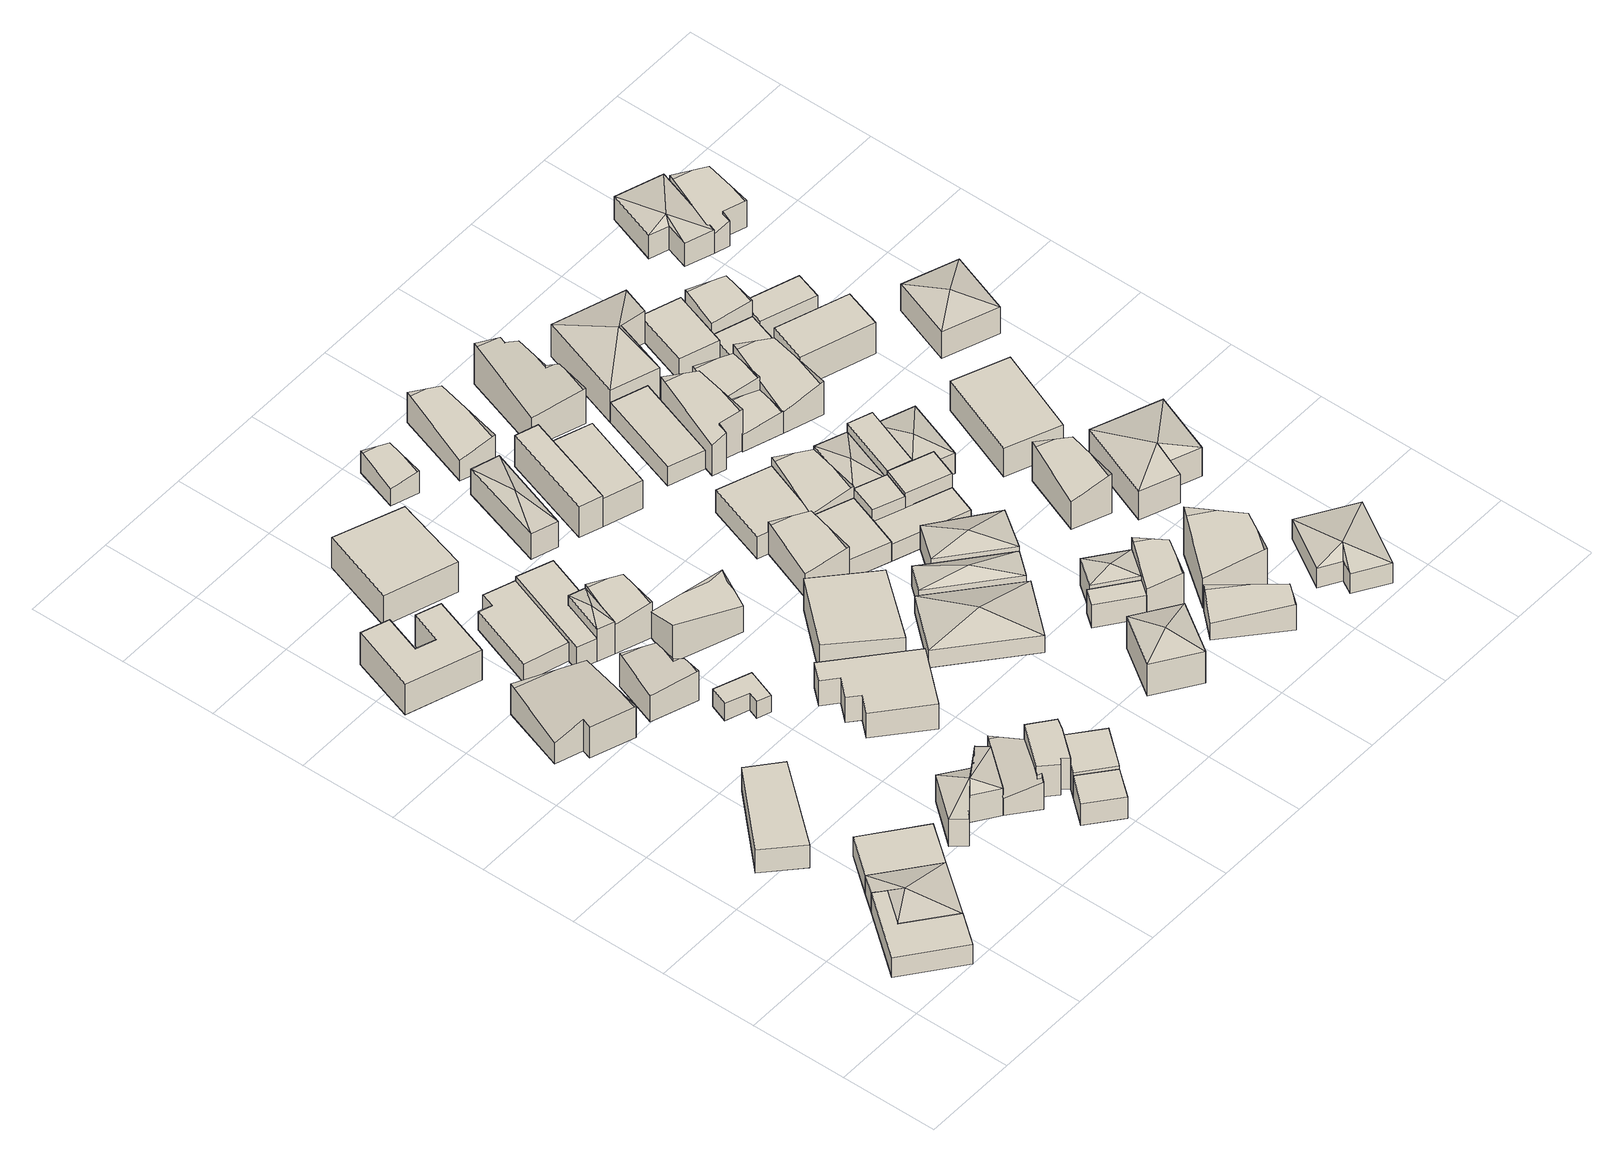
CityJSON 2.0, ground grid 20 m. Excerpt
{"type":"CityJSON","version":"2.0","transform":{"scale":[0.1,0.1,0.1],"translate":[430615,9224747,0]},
"CityObjects":{
"building1":{"type":"Building","attributes":{"Building Type":"Residential","Roof Shape":"flat","Roof Material":"Concrete Glazed Tile","Roof Material Code":1,"Roof Direction":"northwest","Building Height":4.76,"Roof Slope":12.1,"Footprint Area":134.33,"Solar PV Capacity Low":16.82,"Solar PV Capacity High":22.09,"Solar Annual Energy Low":24252,"Solar Annual Energy High":31962,"Suitable PV Area":100.41},"geometry":[{"type":"MultiSurface","lod":"2.2","boundaries":[[[0,1,2,3,4,5]],[[5,4,6,7]],[[4,3,8,6]],[[3,2,9,8]],[[2,1,10,9]],[[1,0,11,10]],[[0,5,7,11]],[[7,6,8,9,10,11]]]}]},
"building2":{"type":"Building","attributes":{"Building Type":"Residential","Roof Shape":"hip","Roof Material":"Concrete Glazed Tile","Roof Material Code":1,"Roof Direction":"northwest","Building Height":4.66,"Roof Slope":23.1,"Footprint Area":158.32,"Solar PV Capacity Low":19.82,"Solar PV Capacity High":26.04,"Solar Annual Energy Low":28584,"Solar Annual Energy High":37672,"Suitable PV Area":118.35},"geometry":[{"type":"MultiSurface","lod":"2.2","boundaries":[[[12,2,1,0,5,13]],[[13,5,14,15]],[[5,0,16,14]],[[0,1,17,16]],[[1,2,18,17]],[[2,12,19,18]],[[12,13,15,19]],[[15,14,20]],[[14,16,20]],[[16,17,20]],[[17,18,20]],[[18,19,20]],[[19,15,20]]]}]},
"building3":{"type":"Building","attributes":{"Building Type":"Residential","Roof Shape":"flat","Roof Material":"Concrete Glazed Tile","Roof Material Code":1,"Roof Direction":"northwest","Building Height":4.71,"Roof Slope":8.6,"Footprint Area":136.88,"Solar PV Capacity Low":17.14,"Solar PV Capacity High":22.51,"Solar Annual Energy Low":24712,"Solar Annual Energy High":32568,"Suitable PV Area":102.31},"geometry":[{"type":"MultiSurface","lod":"2.2","boundaries":[[[21,12,13,22]],[[22,13,15,23]],[[13,12,19,15]],[[12,21,24,19]],[[21,22,23,24]],[[23,15,19,24]]]}]},
"building4":{"type":"Building","attributes":{"Building Type":"Residential","Roof Shape":"flat","Roof Material":"Clay Tile Shingle","Roof Material Code":3,"Roof Direction":"northwest","Building Height":5.61,"Roof Slope":14.6,"Footprint Area":177.79,"Solar PV Capacity Low":22.26,"Solar PV Capacity High":29.24,"Solar Annual Energy Low":32098,"Solar Annual Energy High":42303,"Suitable PV Area":132.9},"geometry":[{"type":"MultiSurface","lod":"2.2","boundaries":[[[25,26,27,28]],[[28,27,29,30]],[[27,26,31,29]],[[26,25,32,31]],[[25,28,30,32]],[[30,29,31,32]]]}]},
"building5":{"type":"Building","attributes":{"Building Type":"Residential","Roof Shape":"gable","Roof Material":"Concrete Glazed Tile","Roof Material Code":1,"Roof Direction":"northwest","Building Height":5.11,"Roof Slope":28.6,"Footprint Area":234.9,"Solar PV Capacity Low":29.41,"Solar PV Capacity High":38.63,"Solar Annual Energy Low":42409,"Solar Annual Energy High":55892,"Suitable PV Area":175.59},"geometry":[{"type":"MultiSurface","lod":"2.2","boundaries":[[[33,34,35,36,37,38]],[[38,37,39,40]],[[37,36,41,39]],[[36,35,42,41]],[[35,34,43,42]],[[34,33,44,43]],[[33,38,40,44]],[[40,39,41,42,43,44]]]}]},
"building6":{"type":"Building","attributes":{"Building Type":"Residential","Roof Shape":"shed","Roof Material":"Concrete Glazed Tile","Roof Material Code":1,"Roof Direction":"northwest","Building Height":7.37,"Roof Slope":12.5,"Footprint Area":183.57,"Solar PV Capacity Low":22.98,"Solar PV Capacity High":30.19,"Solar Annual Energy Low":33143,"Solar Annual Energy High":43680,"Suitable PV Area":137.22},"geometry":[{"type":"MultiSurface","lod":"2.2","boundaries":[[[45,46,47,48,49,50,51,52]],[[52,51,53,54]],[[51,50,55,53]],[[50,49,56,55]],[[49,48,57,56]],[[48,47,58,57]],[[47,46,59,58]],[[46,45,60,59]],[[45,52,54,60]],[[54,53,55,56,57,58,59,60]]]}]},
"building7":{"type":"Building","attributes":{"Building Type":"Residential","Roof Shape":"hip","Roof Material":"Clay Tile Shingle","Roof Material Code":3,"Roof Direction":"northwest","Building Height":6.6,"Roof Slope":25.4,"Footprint Area":102.6,"Solar PV Capacity Low":12.85,"Solar PV Capacity High":16.87,"Solar Annual Energy Low":18523,"Solar Annual Energy High":24412,"Suitable PV Area":76.69},"geometry":[{"type":"MultiSurface","lod":"2.2","boundaries":[[[61,62,63,64,65,66,67,68]],[[68,67,69,70]],[[67,66,71,69]],[[66,65,72,71]],[[65,64,73,72]],[[64,63,74,73]],[[63,62,75,74]],[[62,61,76,75]],[[61,68,70,76]],[[70,69,77]],[[69,71,77]],[[71,72,77]],[[72,73,77]],[[73,74,77]],[[74,75,77]],[[75,76,77]],[[76,70,77]]]}]},
"building8":{"type":"Building","attributes":{"Building Type":"Residential","Roof Shape":"gable","Roof Material":"Clay Tile Shingle","Roof Material Code":3,"Roof Direction":"northwest","Building Height":6.34,"Roof Slope":30.4,"Footprint Area":87.01,"Solar PV Capacity Low":10.89,"Solar PV Capacity High":14.31,"Solar Annual Energy Low":15709,"Solar Annual Energy High":20704,"Suitable PV Area":65.04},"geometry":[{"type":"MultiSurface","lod":"2.2","boundaries":[[[78,79,80,81,82,83]],[[83,82,84,85]],[[82,81,86,84]],[[81,80,87,86]],[[80,79,88,87]],[[79,78,89,88]],[[78,83,85,89]],[[85,84,86,87,88,89]]]}]},
"building9":{"type":"Building","attributes":{"Building Type":"Residential","Roof Shape":"shed","Roof Material":"Concrete Glazed Tile","Roof Material Code":1,"Roof Direction":"northwest","Building Height":4.07,"Roof Slope":13.5,"Footprint Area":38.88,"Solar PV Capacity Low":4.87,"Solar PV Capacity High":6.39,"Solar Annual Energy Low":7020,"Solar Annual Energy High":9252,"Suitable PV Area":29.06},"geometry":[{"type":"MultiSurface","lod":"2.2","boundaries":[[[90,91,92,93,94,95]],[[95,94,96,97]],[[94,93,98,96]],[[93,92,99,98]],[[92,91,100,99]],[[91,90,101,100]],[[90,95,97,101]],[[97,96,98,99,100,101]]]}]},
"building10":{"type":"Building","attributes":{"Building Type":"Residential","Roof Shape":"gable","Roof Material":"Concrete Glazed Tile","Roof Material Code":1,"Roof Direction":"northwest","Building Height":4.2,"Roof Slope":25.6,"Footprint Area":86.82,"Solar PV Capacity Low":10.87,"Solar PV Capacity High":14.28,"Solar Annual Energy Low":15674,"Solar Annual Energy High":20657,"Suitable PV Area":64.89},"geometry":[{"type":"MultiSurface","lod":"2.2","boundaries":[[[102,103,104,64,105,106]],[[106,105,107,108]],[[105,64,109,107]],[[64,104,110,109]],[[104,103,111,110]],[[103,102,112,111]],[[102,106,108,112]],[[108,107,109,110,111,112]]]}]},
"building11":{"type":"Building","attributes":{"Building Type":"Residential","Roof Shape":"flat","Roof Material":"Concrete Glazed Tile","Roof Material Code":1,"Roof Direction":"northwest","Building Height":4.5,"Roof Slope":11.5,"Footprint Area":159.4,"Solar PV Capacity Low":19.96,"Solar PV Capacity High":26.21,"Solar Annual Energy Low":28778,"Solar Annual Energy High":37927,"Suitable PV Area":119.15},"geometry":[{"type":"MultiSurface","lod":"2.2","boundaries":[[[113,114,115,116,117,118]],[[118,117,119,120]],[[117,116,121,119]],[[116,115,122,121]],[[115,114,123,122]],[[114,113,124,123]],[[113,118,120,124]],[[120,119,121,122,123,124]]]}]},
"building12":{"type":"Building","attributes":{"Building Type":"Residential","Roof Shape":"shed","Roof Material":"Clay Tile Shingle","Roof Material Code":3,"Roof Direction":"northwest","Building Height":5.2,"Roof Slope":13.9,"Footprint Area":55.75,"Solar PV Capacity Low":6.98,"Solar PV Capacity High":9.17,"Solar Annual Energy Low":10065,"Solar Annual Energy High":13265,"Suitable PV Area":41.67},"geometry":[{"type":"MultiSurface","lod":"2.2","boundaries":[[[125,126,127,128]],[[128,127,129,130]],[[127,126,131,129]],[[126,125,132,131]],[[125,128,130,132]],[[130,129,131,132]]]}]},
"building13":{"type":"Building","attributes":{"Building Type":"Residential","Roof Shape":"hip","Roof Material":"Concrete Glazed Tile","Roof Material Code":1,"Roof Direction":"northwest","Building Height":7.95,"Roof Slope":23.9,"Footprint Area":33.37,"Solar PV Capacity Low":4.18,"Solar PV Capacity High":5.49,"Solar Annual Energy Low":6025,"Solar Annual Energy High":7941,"Suitable PV Area":24.95},"geometry":[{"type":"MultiSurface","lod":"2.2","boundaries":[[[133,134,135,136]],[[136,135,137,138]],[[135,134,139,137]],[[134,133,140,139]],[[133,136,138,140]],[[138,137,141]],[[137,139,141]],[[139,140,141]],[[140,138,141]]]}]},
"building14":{"type":"Building","attributes":{"Building Type":"Residential","Roof Shape":"shed","Roof Material":"Concrete Glazed Tile","Roof Material Code":1,"Roof Direction":"northwest","Building Height":7.51,"Roof Slope":12.8,"Footprint Area":62.53,"Solar PV Capacity Low":7.83,"Solar PV Capacity High":10.28,"Solar Annual Energy Low":11289,"Solar Annual Energy High":14878,"Suitable PV Area":46.74},"geometry":[{"type":"MultiSurface","lod":"2.2","boundaries":[[[142,143,144,145,146,147,103]],[[103,147,148,149]],[[147,146,150,148]],[[146,145,151,150]],[[145,144,152,151]],[[144,143,153,152]],[[143,142,154,153]],[[142,103,149,154]],[[149,148,150,151,152,153,154]]]}]},
"building15":{"type":"Building","attributes":{"Building Type":"Residential","Roof Shape":"flat","Roof Material":"Concrete Glazed Tile","Roof Material Code":1,"Roof Direction":"northwest","Building Height":7.39,"Roof Slope":10.5,"Footprint Area":247.61,"Solar PV Capacity Low":31,"Solar PV Capacity High":40.72,"Solar Annual Energy Low":44704,"Solar Annual Energy High":58916,"Suitable PV Area":185.09},"geometry":[{"type":"MultiSurface","lod":"2.2","boundaries":[[[155,156,157,158]],[[158,157,159,160]],[[157,156,161,159]],[[156,155,162,161]],[[155,158,160,162]],[[160,159,161,162]]]}]},
"building16":{"type":"Building","attributes":{"Building Type":"Residential","Roof Shape":"flat","Roof Material":"Concrete Glazed Tile","Roof Material Code":1,"Roof Direction":"northwest","Building Height":5.6,"Roof Slope":8.9,"Footprint Area":122.79,"Solar PV Capacity Low":15.37,"Solar PV Capacity High":20.19,"Solar Annual Energy Low":22168,"Solar Annual Energy High":29216,"Suitable PV Area":91.78},"geometry":[{"type":"MultiSurface","lod":"2.2","boundaries":[[[163,164,165,166,167,168]],[[168,167,169,170]],[[167,166,171,169]],[[166,165,172,171]],[[165,164,173,172]],[[164,163,174,173]],[[163,168,170,174]],[[170,169,171,172,173,174]]]}]},
"building17":{"type":"Building","attributes":{"Building Type":"Residential","Roof Shape":"flat","Roof Material":"Clay Tile Shingle","Roof Material Code":3,"Roof Direction":"northwest","Building Height":6.1,"Roof Slope":12.3,"Footprint Area":76.78,"Solar PV Capacity Low":9.61,"Solar PV Capacity High":12.63,"Solar Annual Energy Low":13862,"Solar Annual Energy High":18269,"Suitable PV Area":57.39},"geometry":[{"type":"MultiSurface","lod":"2.2","boundaries":[[[146,125,128,175]],[[175,128,176,177]],[[128,125,178,176]],[[125,146,179,178]],[[146,175,177,179]],[[177,176,178,179]]]}]},
"building18":{"type":"Building","attributes":{"Building Type":"Residential","Roof Shape":"gable","Roof Material":"Concrete Glazed Tile","Roof Material Code":1,"Roof Direction":"northwest","Building Height":7.09,"Roof Slope":29.9,"Footprint Area":73.24,"Solar PV Capacity Low":9.17,"Solar PV Capacity High":12.04,"Solar Annual Energy Low":13223,"Solar Annual Energy High":17427,"Suitable PV Area":54.75},"geometry":[{"type":"MultiSurface","lod":"2.2","boundaries":[[[133,136,180,181]],[[181,180,182,183]],[[180,136,184,182]],[[136,133,185,184]],[[133,181,183,185]],[[183,182,184,185]]]}]},
"building19":{"type":"Building","attributes":{"Building Type":"Residential","Roof Shape":"flat","Roof Material":"Concrete Glazed Tile","Roof Material Code":1,"Roof Direction":"northwest","Building Height":6.08,"Roof Slope":13.2,"Footprint Area":218.84,"Solar PV Capacity Low":27.4,"Solar PV Capacity High":35.99,"Solar Annual Energy Low":39511,"Solar Annual Energy High":52072,"Suitable PV Area":163.59},"geometry":[{"type":"MultiSurface","lod":"2.2","boundaries":[[[186,187,188,189,190,191,192,193]],[[193,192,194,195]],[[192,191,196,194]],[[191,190,197,196]],[[190,189,198,197]],[[189,188,199,198]],[[188,187,200,199]],[[187,186,201,200]],[[186,193,195,201]],[[195,194,196,197,198,199,200,201]]]}]},
"building20":{"type":"Building","attributes":{"Building Type":"Residential","Roof Shape":"gable","Roof Material":"Clay Tile Shingle","Roof Material Code":3,"Roof Direction":"northwest","Building Height":6.27,"Roof Slope":33.6,"Footprint Area":100.11,"Solar PV Capacity Low":12.53,"Solar PV Capacity High":16.46,"Solar Annual Energy Low":18074,"Solar Annual Energy High":23820,"Suitable PV Area":74.83},"geometry":[{"type":"MultiSurface","lod":"2.2","boundaries":[[[202,203,204,205]],[[205,204,206,207]],[[204,203,208,206]],[[203,202,209,208]],[[202,205,207,209]],[[207,206,208,209]]]}]},
"building21":{"type":"Building","attributes":{"Building Type":"Residential","Roof Shape":"flat","Roof Material":"Clay Tile Shingle","Roof Material Code":3,"Roof Direction":"northwest","Building Height":7.75,"Roof Slope":13.6,"Footprint Area":241.39,"Solar PV Capacity Low":30.22,"Solar PV Capacity High":39.7,"Solar Annual Energy Low":43582,"Solar Annual Energy High":57438,"Suitable PV Area":180.44},"geometry":[{"type":"MultiSurface","lod":"2.2","boundaries":[[[210,211,212,213]],[[213,212,214,215]],[[212,211,216,214]],[[211,210,217,216]],[[210,213,215,217]],[[215,214,216,217]]]}]},
"building22":{"type":"Building","attributes":{"Building Type":"Residential","Roof Shape":"hip","Roof Material":"Concrete Glazed Tile","Roof Material Code":1,"Roof Direction":"northwest","Building Height":6.2,"Roof Slope":28.2,"Footprint Area":108.55,"Solar PV Capacity Low":13.59,"Solar PV Capacity High":17.85,"Solar Annual Energy Low":19598,"Solar Annual Energy High":25829,"Suitable PV Area":81.14},"geometry":[{"type":"MultiSurface","lod":"2.2","boundaries":[[[218,219,220,221]],[[221,220,222,223]],[[220,219,224,222]],[[219,218,225,224]],[[218,221,223,225]],[[223,222,226]],[[222,224,226]],[[224,225,226]],[[225,223,226]]]}]},
"building23":{"type":"Building","attributes":{"Building Type":"Residential","Roof Shape":"gable","Roof Material":"Concrete Glazed Tile","Roof Material Code":1,"Roof Direction":"northwest","Building Height":4.1,"Roof Slope":25.3,"Footprint Area":56.13,"Solar PV Capacity Low":7.03,"Solar PV Capacity High":9.23,"Solar Annual Energy Low":10133,"Solar Annual Energy High":13355,"Suitable PV Area":41.95},"geometry":[{"type":"MultiSurface","lod":"2.2","boundaries":[[[227,228,229,230]],[[230,229,231,232]],[[229,228,233,231]],[[228,227,234,233]],[[227,230,232,234]],[[232,231,233,234]]]}]},
"building24":{"type":"Building","attributes":{"Building Type":"Residential","Roof Shape":"hip","Roof Material":"Concrete Glazed Tile","Roof Material Code":1,"Roof Direction":"northwest","Building Height":4.19,"Roof Slope":23.9,"Footprint Area":273.74,"Solar PV Capacity Low":34.27,"Solar PV Capacity High":45.02,"Solar Annual Energy Low":49423,"Solar Annual Energy High":65135,"Suitable PV Area":204.62},"geometry":[{"type":"MultiSurface","lod":"2.2","boundaries":[[[235,236,237,238]],[[238,237,239,240]],[[237,236,241,239]],[[236,235,242,241]],[[235,238,240,242]],[[240,239,243]],[[239,241,243]],[[241,242,243]],[[242,240,243]]]}]},
"building25":{"type":"Building","attributes":{"Building Type":"Residential","Roof Shape":"flat","Roof Material":"Concrete Glazed Tile","Roof Material Code":1,"Roof Direction":"northwest","Building Height":7.64,"Roof Slope":7.3,"Footprint Area":99.52,"Solar PV Capacity Low":12.46,"Solar PV Capacity High":16.37,"Solar Annual Energy Low":17967,"Solar Annual Energy High":23679,"Suitable PV Area":74.39},"geometry":[{"type":"MultiSurface","lod":"2.2","boundaries":[[[244,245,246,247]],[[247,246,248,249]],[[246,245,250,248]],[[245,244,251,250]],[[244,247,249,251]],[[249,248,250,251]]]}]},
"building26":{"type":"Building","attributes":{"Building Type":"Residential","Roof Shape":"gable","Roof Material":"Concrete Glazed Tile","Roof Material Code":1,"Roof Direction":"northwest","Building Height":5.92,"Roof Slope":27.5,"Footprint Area":109.58,"Solar PV Capacity Low":13.72,"Solar PV Capacity High":18.02,"Solar Annual Energy Low":19784,"Solar Annual Energy High":26074,"Suitable PV Area":81.91},"geometry":[{"type":"MultiSurface","lod":"2.2","boundaries":[[[252,253,254,255]],[[255,254,256,257]],[[254,253,258,256]],[[253,252,259,258]],[[252,255,257,259]],[[257,256,258,259]]]}]},
"building27":{"type":"Building","attributes":{"Building Type":"Residential","Roof Shape":"hip","Roof Material":"Concrete Glazed Tile","Roof Material Code":1,"Roof Direction":"northwest","Building Height":7.82,"Roof Slope":27.7,"Footprint Area":127.15,"Solar PV Capacity Low":15.92,"Solar PV Capacity High":20.91,"Solar Annual Energy Low":22956,"Solar Annual Energy High":30254,"Suitable PV Area":95.04},"geometry":[{"type":"MultiSurface","lod":"2.2","boundaries":[[[260,261,262,263]],[[263,262,264,265]],[[262,261,266,264]],[[261,260,267,266]],[[260,263,265,267]],[[265,264,268]],[[264,266,268]],[[266,267,268]],[[267,265,268]]]}]},
"building28":{"type":"Building","attributes":{"Building Type":"Residential","Roof Shape":"shed","Roof Material":"Concrete Glazed Tile","Roof Material Code":1,"Roof Direction":"northwest","Building Height":6.88,"Roof Slope":12.1,"Footprint Area":133.43,"Solar PV Capacity Low":16.71,"Solar PV Capacity High":21.94,"Solar Annual Energy Low":24090,"Solar Annual Energy High":31749,"Suitable PV Area":99.74},"geometry":[{"type":"MultiSurface","lod":"2.2","boundaries":[[[269,247,270,271]],[[271,270,272,273]],[[270,247,274,272]],[[247,269,275,274]],[[269,271,273,275]],[[273,272,274,275]]]}]},
"building29":{"type":"Building","attributes":{"Building Type":"Residential","Roof Shape":"gable","Roof Material":"Concrete Glazed Tile","Roof Material Code":1,"Roof Direction":"northwest","Building Height":4.97,"Roof Slope":27.4,"Footprint Area":121.34,"Solar PV Capacity Low":15.19,"Solar PV Capacity High":19.95,"Solar Annual Energy Low":21907,"Solar Annual Energy High":28871,"Suitable PV Area":90.7},"geometry":[{"type":"MultiSurface","lod":"2.2","boundaries":[[[276,277,278,279]],[[279,278,280,281]],[[278,277,282,280]],[[277,276,283,282]],[[276,279,281,283]],[[281,280,282,283]]]}]},
"building30":{"type":"Building","attributes":{"Building Type":"Residential","Roof Shape":"hip","Roof Material":"Concrete Glazed Tile","Roof Material Code":1,"Roof Direction":"northwest","Building Height":4.93,"Roof Slope":22.3,"Footprint Area":113.15,"Solar PV Capacity Low":14.17,"Solar PV Capacity High":18.61,"Solar Annual Energy Low":20428,"Solar Annual Energy High":26923,"Suitable PV Area":84.58},"geometry":[{"type":"MultiSurface","lod":"2.2","boundaries":[[[284,285,286,287]],[[287,286,288,289]],[[286,285,290,288]],[[285,284,291,290]],[[284,287,289,291]],[[289,288,292]],[[288,290,292]],[[290,291,292]],[[291,289,292]]]}]},
"building31":{"type":"Building","attributes":{"Building Type":"Residential","Roof Shape":"flat","Roof Material":"Concrete Glazed Tile","Roof Material Code":1,"Roof Direction":"northwest","Building Height":5.54,"Roof Slope":10.4,"Footprint Area":148.79,"Solar PV Capacity Low":18.63,"Solar PV Capacity High":24.47,"Solar Annual Energy Low":26864,"Solar Annual Energy High":35404,"Suitable PV Area":111.22},"geometry":[{"type":"MultiSurface","lod":"2.2","boundaries":[[[293,294,255,295]],[[295,255,296,297]],[[255,294,298,296]],[[294,293,299,298]],[[293,295,297,299]],[[297,296,298,299]]]}]},
"building32":{"type":"Building","attributes":{"Building Type":"Residential","Roof Shape":"flat","Roof Material":"Concrete Glazed Tile","Roof Material Code":1,"Roof Direction":"northwest","Building Height":4.71,"Roof Slope":8.2,"Footprint Area":106.7,"Solar PV Capacity Low":13.36,"Solar PV Capacity High":17.55,"Solar Annual Energy Low":19263,"Solar Annual Energy High":25388,"Suitable PV Area":79.76},"geometry":[{"type":"MultiSurface","lod":"2.2","boundaries":[[[300,301,302,255,254]],[[254,255,303,304]],[[255,302,305,303]],[[302,301,306,305]],[[301,300,307,306]],[[300,254,304,307]],[[304,303,305,306,307]]]}]},
"building33":{"type":"Building","attributes":{"Building Type":"Residential","Roof Shape":"shed","Roof Material":"Concrete Glazed Tile","Roof Material Code":1,"Roof Direction":"northwest","Building Height":5.57,"Roof Slope":10.8,"Footprint Area":36.5,"Solar PV Capacity Low":4.57,"Solar PV Capacity High":6,"Solar Annual Energy Low":6590,"Solar Annual Energy High":8685,"Suitable PV Area":27.29},"geometry":[{"type":"MultiSurface","lod":"2.2","boundaries":[[[308,309,310,311]],[[311,310,312,313]],[[310,309,314,312]],[[309,308,315,314]],[[308,311,313,315]],[[313,312,314,315]]]}]},
"building34":{"type":"Building","attributes":{"Building Type":"Residential","Roof Shape":"hip","Roof Material":"Concrete Glazed Tile","Roof Material Code":1,"Roof Direction":"northwest","Building Height":5.98,"Roof Slope":22,"Footprint Area":134.09,"Solar PV Capacity Low":16.79,"Solar PV Capacity High":22.05,"Solar Annual Energy Low":24209,"Solar Annual Energy High":31906,"Suitable PV Area":100.23},"geometry":[{"type":"MultiSurface","lod":"2.2","boundaries":[[[316,317,287,318]],[[318,287,319,320]],[[287,317,321,319]],[[317,316,322,321]],[[316,318,320,322]],[[320,319,323]],[[319,321,323]],[[321,322,323]],[[322,320,323]]]}]},
"building35":{"type":"Building","attributes":{"Building Type":"Residential","Roof Shape":"hip","Roof Material":"Concrete Glazed Tile","Roof Material Code":1,"Roof Direction":"northwest","Building Height":6.54,"Roof Slope":21.8,"Footprint Area":60.59,"Solar PV Capacity Low":7.59,"Solar PV Capacity High":9.96,"Solar Annual Energy Low":10939,"Solar Annual Energy High":14416,"Suitable PV Area":45.29},"geometry":[{"type":"MultiSurface","lod":"2.2","boundaries":[[[324,325,326,327]],[[327,326,328,329]],[[326,325,330,328]],[[325,324,331,330]],[[324,327,329,331]],[[329,328,332]],[[328,330,332]],[[330,331,332]],[[331,329,332]]]}]},
"building36":{"type":"Building","attributes":{"Building Type":"Residential","Roof Shape":"gable","Roof Material":"Concrete Glazed Tile","Roof Material Code":1,"Roof Direction":"northwest","Building Height":5.08,"Roof Slope":30.4,"Footprint Area":113.52,"Solar PV Capacity Low":14.21,"Solar PV Capacity High":18.67,"Solar Annual Energy Low":20496,"Solar Annual Energy High":27011,"Suitable PV Area":84.86},"geometry":[{"type":"MultiSurface","lod":"2.2","boundaries":[[[295,255,302,333]],[[333,302,334,335]],[[302,255,336,334]],[[255,295,337,336]],[[295,333,335,337]],[[335,334,336,337]]]}]},
"building37":{"type":"Building","attributes":{"Building Type":"Residential","Roof Shape":"shed","Roof Material":"Concrete Glazed Tile","Roof Material Code":1,"Roof Direction":"northwest","Building Height":6.78,"Roof Slope":17,"Footprint Area":40.33,"Solar PV Capacity Low":5.05,"Solar PV Capacity High":6.63,"Solar Annual Energy Low":7280,"Solar Annual Energy High":9595,"Suitable PV Area":30.14},"geometry":[{"type":"MultiSurface","lod":"2.2","boundaries":[[[302,301,338,339]],[[339,338,340,341]],[[338,301,342,340]],[[301,302,343,342]],[[302,339,341,343]],[[341,340,342,343]]]}]},
"building38":{"type":"Building","attributes":{"Building Type":"Residential","Roof Shape":"flat","Roof Material":"Concrete Glazed Tile","Roof Material Code":1,"Roof Direction":"northwest","Building Height":4.14,"Roof Slope":7,"Footprint Area":103.39,"Solar PV Capacity Low":12.95,"Solar PV Capacity High":17,"Solar Annual Energy Low":18666,"Solar Annual Energy High":24601,"Suitable PV Area":77.28},"geometry":[{"type":"MultiSurface","lod":"2.2","boundaries":[[[301,300,344,345]],[[345,344,346,347]],[[344,300,348,346]],[[300,301,349,348]],[[301,345,347,349]],[[347,346,348,349]]]}]},
"building39":{"type":"Building","attributes":{"Building Type":"Residential","Roof Shape":"gable","Roof Material":"Concrete Glazed Tile","Roof Material Code":1,"Roof Direction":"northwest","Building Height":7.41,"Roof Slope":25.5,"Footprint Area":172.16,"Solar PV Capacity Low":21.56,"Solar PV Capacity High":28.31,"Solar Annual Energy Low":31083,"Solar Annual Energy High":40965,"Suitable PV Area":128.69},"geometry":[{"type":"MultiSurface","lod":"2.2","boundaries":[[[350,351,352,353,354,355,356,357]],[[357,356,358,359]],[[356,355,360,358]],[[355,354,361,360]],[[354,353,362,361]],[[353,352,363,362]],[[352,351,364,363]],[[351,350,365,364]],[[350,357,359,365]],[[359,358,360,361,362,363,364,365]]]}]},
"building40":{"type":"Building","attributes":{"Building Type":"Residential","Roof Shape":"gable","Roof Material":"Concrete Glazed Tile","Roof Material Code":1,"Roof Direction":"northwest","Building Height":7.21,"Roof Slope":25.5,"Footprint Area":69.02,"Solar PV Capacity Low":8.64,"Solar PV Capacity High":11.35,"Solar Annual Energy Low":12462,"Solar Annual Energy High":16424,"Suitable PV Area":51.6},"geometry":[{"type":"MultiSurface","lod":"2.2","boundaries":[[[327,310,366,367]],[[367,366,368,369]],[[366,310,370,368]],[[310,327,371,370]],[[327,367,369,371]],[[369,368,370,371]]]}]},
"building41":{"type":"Building","attributes":{"Building Type":"Residential","Roof Shape":"gable","Roof Material":"Concrete Glazed Tile","Roof Material Code":1,"Roof Direction":"northwest","Building Height":4.13,"Roof Slope":27.4,"Footprint Area":108.51,"Solar PV Capacity Low":13.59,"Solar PV Capacity High":17.84,"Solar Annual Energy Low":19591,"Solar Annual Energy High":25820,"Suitable PV Area":81.11},"geometry":[{"type":"MultiSurface","lod":"2.2","boundaries":[[[372,373,374,375]],[[375,374,376,377]],[[374,373,378,376]],[[373,372,379,378]],[[372,375,377,379]],[[377,376,378,379]]]}]},
"building42":{"type":"Building","attributes":{"Building Type":"Residential","Roof Shape":"shed","Roof Material":"Asbestos Sheet","Roof Material Code":4,"Roof Direction":"northwest","Building Height":4.64,"Roof Slope":11.7,"Footprint Area":139.42,"Solar PV Capacity Low":17.46,"Solar PV Capacity High":22.93,"Solar Annual Energy Low":25172,"Solar Annual Energy High":33174,"Suitable PV Area":104.22},"geometry":[{"type":"MultiSurface","lod":"2.2","boundaries":[[[380,381,382,383]],[[383,382,384,385]],[[382,381,386,384]],[[381,380,387,386]],[[380,383,385,387]],[[385,384,386,387]]]}]},
"building43":{"type":"Building","attributes":{"Building Type":"Residential","Roof Shape":"hip","Roof Material":"Concrete Glazed Tile","Roof Material Code":1,"Roof Direction":"northwest","Building Height":5.86,"Roof Slope":26.2,"Footprint Area":88.23,"Solar PV Capacity Low":11.05,"Solar PV Capacity High":14.51,"Solar Annual Energy Low":15929,"Solar Annual Energy High":20993,"Suitable PV Area":65.95},"geometry":[{"type":"MultiSurface","lod":"2.2","boundaries":[[[388,333,302,339]],[[339,302,389,390]],[[302,333,391,389]],[[333,388,392,391]],[[388,339,390,392]],[[390,389,393]],[[389,391,393]],[[391,392,393]],[[392,390,393]]]}]},
"building44":{"type":"Building","attributes":{"Building Type":"Residential","Roof Shape":"shed","Roof Material":"Concrete Glazed Tile","Roof Material Code":1,"Roof Direction":"northwest","Building Height":7.47,"Roof Slope":19.1,"Footprint Area":57.28,"Solar PV Capacity Low":7.17,"Solar PV Capacity High":9.42,"Solar Annual Energy Low":10342,"Solar Annual Energy High":13629,"Suitable PV Area":42.82},"geometry":[{"type":"MultiSurface","lod":"2.2","boundaries":[[[339,338,345,394]],[[394,345,395,396]],[[345,338,397,395]],[[338,339,398,397]],[[339,394,396,398]],[[396,395,397,398]]]}]},
"building45":{"type":"Building","attributes":{"Building Type":"Residential","Roof Shape":"gable","Roof Material":"Asbestos Sheet","Roof Material Code":4,"Roof Direction":"northwest","Building Height":7.47,"Roof Slope":32.6,"Footprint Area":116.13,"Solar PV Capacity Low":14.54,"Solar PV Capacity High":19.1,"Solar Annual Energy Low":20967,"Solar Annual Energy High":27632,"Suitable PV Area":86.81},"geometry":[{"type":"MultiSurface","lod":"2.2","boundaries":[[[399,400,401,402,403,404]],[[404,403,405,406]],[[403,402,407,405]],[[402,401,408,407]],[[401,400,409,408]],[[400,399,410,409]],[[399,404,406,410]],[[406,405,407,408,409,410]]]}]},
"building46":{"type":"Building","attributes":{"Building Type":"Residential","Roof Shape":"gable","Roof Material":"Concrete Glazed Tile","Roof Material Code":1,"Roof Direction":"northwest","Building Height":7.16,"Roof Slope":32.4,"Footprint Area":152.54,"Solar PV Capacity Low":19.1,"Solar PV Capacity High":25.09,"Solar Annual Energy Low":27540,"Solar Annual Energy High":36296,"Suitable PV Area":114.02},"geometry":[{"type":"MultiSurface","lod":"2.2","boundaries":[[[411,412,413,414]],[[414,413,415,416]],[[413,412,417,415]],[[412,411,418,417]],[[411,414,416,418]],[[416,415,417,418]]]}]},
"building47":{"type":"Building","attributes":{"Building Type":"Residential","Roof Shape":"shed","Roof Material":"Concrete Glazed Tile","Roof Material Code":1,"Roof Direction":"northwest","Building Height":7.78,"Roof Slope":12.3,"Footprint Area":67.59,"Solar PV Capacity Low":8.46,"Solar PV Capacity High":11.12,"Solar Annual Energy Low":12203,"Solar Annual Energy High":16083,"Suitable PV Area":50.52},"geometry":[{"type":"MultiSurface","lod":"2.2","boundaries":[[[419,388,339,420]],[[420,339,398,421]],[[339,388,422,398]],[[388,419,423,422]],[[419,420,421,423]],[[421,398,422,423]]]}]},
"building48":{"type":"Building","attributes":{"Building Type":"Residential","Roof Shape":"gable","Roof Material":"Concrete Glazed Tile","Roof Material Code":1,"Roof Direction":"northwest","Building Height":4.12,"Roof Slope":31.1,"Footprint Area":63.45,"Solar PV Capacity Low":7.94,"Solar PV Capacity High":10.43,"Solar Annual Energy Low":11456,"Solar Annual Energy High":15098,"Suitable PV Area":47.43},"geometry":[{"type":"MultiSurface","lod":"2.2","boundaries":[[[424,425,426,427]],[[427,426,428,429]],[[426,425,430,428]],[[425,424,431,430]],[[424,427,429,431]],[[429,428,430,431]]]}]},
"building49":{"type":"Building","attributes":{"Building Type":"Residential","Roof Shape":"hip","Roof Material":"Concrete Glazed Tile","Roof Material Code":1,"Roof Direction":"northwest","Building Height":5.03,"Roof Slope":26.2,"Footprint Area":115.07,"Solar PV Capacity Low":14.41,"Solar PV Capacity High":18.92,"Solar Annual Energy Low":20776,"Solar Annual Energy High":27381,"Suitable PV Area":86.02},"geometry":[{"type":"MultiSurface","lod":"2.2","boundaries":[[[419,420,432,433]],[[433,432,434,435]],[[432,420,436,434]],[[420,419,437,436]],[[419,433,435,437]],[[435,434,438]],[[434,436,438]],[[436,437,438]],[[437,435,438]]]}]},
"building50":{"type":"Building","attributes":{"Building Type":"Residential","Roof Shape":"hip","Roof Material":"Clay Tile Shingle","Roof Material Code":3,"Roof Direction":"northwest","Building Height":7.9,"Roof Slope":27.6,"Footprint Area":222.95,"Solar PV Capacity Low":27.91,"Solar PV Capacity High":36.66,"Solar Annual Energy Low":40252,"Solar Annual Energy High":53049,"Suitable PV Area":166.66},"geometry":[{"type":"MultiSurface","lod":"2.2","boundaries":[[[439,440,441,442,380,443]],[[443,380,444,445]],[[380,442,446,444]],[[442,441,447,446]],[[441,440,448,447]],[[440,439,449,448]],[[439,443,445,449]],[[445,444,450]],[[444,446,450]],[[446,447,450]],[[447,448,450]],[[448,449,450]],[[449,445,450]]]}]},
"building51":{"type":"Building","attributes":{"Building Type":"Residential","Roof Shape":"gable","Roof Material":"Concrete Glazed Tile","Roof Material Code":1,"Roof Direction":"northwest","Building Height":5.91,"Roof Slope":30.1,"Footprint Area":70.03,"Solar PV Capacity Low":8.77,"Solar PV Capacity High":11.52,"Solar Annual Energy Low":12644,"Solar Annual Energy High":16663,"Suitable PV Area":52.35},"geometry":[{"type":"MultiSurface","lod":"2.2","boundaries":[[[451,424,427,452]],[[452,427,453,454]],[[427,424,455,453]],[[424,451,456,455]],[[451,452,454,456]],[[454,453,455,456]]]}]},
"building52":{"type":"Building","attributes":{"Building Type":"Residential","Roof Shape":"gable","Roof Material":"Concrete Glazed Tile","Roof Material Code":1,"Roof Direction":"northwest","Building Height":6.74,"Roof Slope":32.2,"Footprint Area":109.24,"Solar PV Capacity Low":13.68,"Solar PV Capacity High":17.97,"Solar Annual Energy Low":19723,"Solar Annual Energy High":25994,"Suitable PV Area":81.66},"geometry":[{"type":"MultiSurface","lod":"2.2","boundaries":[[[457,458,459,460]],[[460,459,461,462]],[[459,458,463,461]],[[458,457,464,463]],[[457,460,462,464]],[[462,461,463,464]]]}]},
"building53":{"type":"Building","attributes":{"Building Type":"Residential","Roof Shape":"gable","Roof Material":"Concrete Glazed Tile","Roof Material Code":1,"Roof Direction":"northwest","Building Height":5.08,"Roof Slope":33.7,"Footprint Area":133.73,"Solar PV Capacity Low":16.74,"Solar PV Capacity High":21.99,"Solar Annual Energy Low":24144,"Solar Annual Energy High":31820,"Suitable PV Area":99.96},"geometry":[{"type":"MultiSurface","lod":"2.2","boundaries":[[[452,426,465,466]],[[466,465,467,468]],[[465,426,469,467]],[[426,452,470,469]],[[452,466,468,470]],[[468,467,469,470]]]}]},
"building54":{"type":"Building","attributes":{"Building Type":"Residential","Roof Shape":"hip","Roof Material":"Concrete Glazed Tile","Roof Material Code":1,"Roof Direction":"northwest","Building Height":4.77,"Roof Slope":23.7,"Footprint Area":187,"Solar PV Capacity Low":23.41,"Solar PV Capacity High":30.75,"Solar Annual Energy Low":33762,"Solar Annual Energy High":44495,"Suitable PV Area":139.78},"geometry":[{"type":"MultiSurface","lod":"2.2","boundaries":[[[471,472,473,474,475,476]],[[476,475,477,478]],[[475,474,479,477]],[[474,473,480,479]],[[473,472,481,480]],[[472,471,482,481]],[[471,476,478,482]],[[478,477,483]],[[477,479,483]],[[479,480,483]],[[480,481,483]],[[481,482,483]],[[482,478,483]]]}]},
"building55":{"type":"Building","attributes":{"Building Type":"Residential","Roof Shape":"flat","Roof Material":"Concrete Glazed Tile","Roof Material Code":1,"Roof Direction":"northwest","Building Height":5.42,"Roof Slope":7.7,"Footprint Area":103.42,"Solar PV Capacity Low":12.95,"Solar PV Capacity High":17.01,"Solar Annual Energy Low":18673,"Solar Annual Energy High":24609,"Suitable PV Area":77.31},"geometry":[{"type":"MultiSurface","lod":"2.2","boundaries":[[[484,485,486,487]],[[487,486,488,489]],[[486,485,490,488]],[[485,484,491,490]],[[484,487,489,491]],[[489,488,490,491]]]}]},
"building56":{"type":"Building","attributes":{"Building Type":"Residential","Roof Shape":"flat","Roof Material":"Concrete Glazed Tile","Roof Material Code":1,"Roof Direction":"northwest","Building Height":4.6,"Roof Slope":11.9,"Footprint Area":57.33,"Solar PV Capacity Low":7.18,"Solar PV Capacity High":9.43,"Solar Annual Energy Low":10351,"Solar Annual Energy High":13642,"Suitable PV Area":42.86},"geometry":[{"type":"MultiSurface","lod":"2.2","boundaries":[[[492,452,466,493]],[[493,466,494,495]],[[466,452,496,494]],[[452,492,497,496]],[[492,493,495,497]],[[495,494,496,497]]]}]},
"building57":{"type":"Building","attributes":{"Building Type":"Residential","Roof Shape":"shed","Roof Material":"Concrete Glazed Tile","Roof Material Code":1,"Roof Direction":"northwest","Building Height":6.93,"Roof Slope":11,"Footprint Area":220.31,"Solar PV Capacity Low":27.58,"Solar PV Capacity High":36.23,"Solar Annual Energy Low":39776,"Solar Annual Energy High":52421,"Suitable PV Area":164.68},"geometry":[{"type":"MultiSurface","lod":"2.2","boundaries":[[[498,499,500,501]],[[501,500,502,503]],[[500,499,504,502]],[[499,498,505,504]],[[498,501,503,505]],[[503,502,504,505]]]}]},
"building58":{"type":"Building","attributes":{"Building Type":"Residential","Roof Shape":"hip","Roof Material":"Clay Tile Shingle","Roof Material Code":3,"Roof Direction":"northwest","Building Height":7.02,"Roof Slope":24.8,"Footprint Area":230,"Solar PV Capacity Low":28.8,"Solar PV Capacity High":37.82,"Solar Annual Energy Low":41525,"Solar Annual Energy High":54727,"Suitable PV Area":171.92},"geometry":[{"type":"MultiSurface","lod":"2.2","boundaries":[[[506,507,508,509,510,511]],[[511,510,512,513]],[[510,509,514,512]],[[509,508,515,514]],[[508,507,516,515]],[[507,506,517,516]],[[506,511,513,517]],[[513,512,518]],[[512,514,518]],[[514,515,518]],[[515,516,518]],[[516,517,518]],[[517,513,518]]]}]},
"building59":{"type":"Building","attributes":{"Building Type":"Residential","Roof Shape":"gable","Roof Material":"Concrete Glazed Tile","Roof Material Code":1,"Roof Direction":"northwest","Building Height":7.36,"Roof Slope":25.8,"Footprint Area":69.67,"Solar PV Capacity Low":8.72,"Solar PV Capacity High":11.46,"Solar Annual Energy Low":12578,"Solar Annual Energy High":16576,"Suitable PV Area":52.08},"geometry":[{"type":"MultiSurface","lod":"2.2","boundaries":[[[519,492,493,520]],[[520,493,521,522]],[[493,492,523,521]],[[492,519,524,523]],[[519,520,522,524]],[[522,521,523,524]]]}]},
"building60":{"type":"Building","attributes":{"Building Type":"Residential","Roof Shape":"flat","Roof Material":"Concrete Glazed Tile","Roof Material Code":1,"Roof Direction":"northwest","Building Height":7.58,"Roof Slope":7.8,"Footprint Area":129.81,"Solar PV Capacity Low":16.25,"Solar PV Capacity High":21.35,"Solar Annual Energy Low":23437,"Solar Annual Energy High":30888,"Suitable PV Area":97.03},"geometry":[{"type":"MultiSurface","lod":"2.2","boundaries":[[[466,525,526,527]],[[527,526,528,529]],[[526,525,530,528]],[[525,466,531,530]],[[466,527,529,531]],[[529,528,530,531]]]}]},
"building61":{"type":"Building","attributes":{"Building Type":"Residential","Roof Shape":"flat","Roof Material":"Concrete Glazed Tile","Roof Material Code":1,"Roof Direction":"northwest","Building Height":5.47,"Roof Slope":9.3,"Footprint Area":67.68,"Solar PV Capacity Low":8.47,"Solar PV Capacity High":11.13,"Solar Annual Energy Low":12219,"Solar Annual Energy High":16104,"Suitable PV Area":50.59},"geometry":[{"type":"MultiSurface","lod":"2.2","boundaries":[[[532,533,534,535]],[[535,534,536,537]],[[534,533,538,536]],[[533,532,539,538]],[[532,535,537,539]],[[537,536,538,539]]]}]},
"building62":{"type":"Building","attributes":{"Building Type":"Residential","Roof Shape":"hip","Roof Material":"Concrete Glazed Tile","Roof Material Code":1,"Roof Direction":"northwest","Building Height":6.52,"Roof Slope":28.2,"Footprint Area":160.34,"Solar PV Capacity Low":20.08,"Solar PV Capacity High":26.37,"Solar Annual Energy Low":28948,"Solar Annual Energy High":38151,"Suitable PV Area":119.85},"geometry":[{"type":"MultiSurface","lod":"2.2","boundaries":[[[540,541,542,543]],[[543,542,544,545]],[[542,541,546,544]],[[541,540,547,546]],[[540,543,545,547]],[[545,544,548]],[[544,546,548]],[[546,547,548]],[[547,545,548]]]}]},
"building63":{"type":"Building","attributes":{"Building Type":"Residential","Roof Shape":"hip","Roof Material":"Concrete Glazed Tile","Roof Material Code":1,"Roof Direction":"northwest","Building Height":5.73,"Roof Slope":20,"Footprint Area":143.57,"Solar PV Capacity Low":17.98,"Solar PV Capacity High":23.61,"Solar Annual Energy Low":25920,"Solar Annual Energy High":34160,"Suitable PV Area":107.32},"geometry":[{"type":"MultiSurface","lod":"2.2","boundaries":[[[549,550,551,552,553,554]],[[554,553,555,556]],[[553,552,557,555]],[[552,551,558,557]],[[551,550,559,558]],[[550,549,560,559]],[[549,554,556,560]],[[556,555,561]],[[555,557,561]],[[557,558,561]],[[558,559,561]],[[559,560,561]],[[560,556,561]]]}]},
"building64":{"type":"Building","attributes":{"Building Type":"Residential","Roof Shape":"gable","Roof Material":"Concrete Glazed Tile","Roof Material Code":1,"Roof Direction":"northwest","Building Height":4.61,"Roof Slope":28.4,"Footprint Area":106.12,"Solar PV Capacity Low":13.29,"Solar PV Capacity High":17.45,"Solar Annual Energy Low":19160,"Solar Annual Energy High":25251,"Suitable PV Area":79.33},"geometry":[{"type":"MultiSurface","lod":"2.2","boundaries":[[[562,563,564,565,553,566]],[[566,553,567,568]],[[553,565,569,567]],[[565,564,570,569]],[[564,563,571,570]],[[563,562,572,571]],[[562,566,568,572]],[[568,567,569,570,571,572]]]}]}
},
"vertices":[
[113,133,0],[164,198,0],[142,216,0],[42,89,0],[155,1,0],[203,62,0],[155,1,48],[203,62,48],[42,89,48],[142,216,48],[164,198,48],[113,133,48],
[169,251,0],[281,163,0],[203,62,47],[281,163,47],[113,133,47],[164,198,47],[142,216,47],[169,251,47],[178,170,61],
[228,326,0],[340,239,0],[340,239,47],[228,326,47],
[231,575,0],[90,431,0],[159,366,0],[291,524,0],[159,366,56],[291,524,56],[90,431,56],[231,575,56],
[123,1000,0],[77,866,0],[132,847,0],[126,828,0],[215,797,0],[268,949,0],[215,797,77],[268,949,51],[126,828,75],[132,847,78],[77,866,51],[123,1000,74],
[147,1232,0],[125,1167,0],[84,1181,0],[110,1259,0],[53,1278,0],[7,1141,0],[156,1091,0],[197,1215,0],[156,1091,74],[197,1215,76],[7,1141,75],[53,1278,78],[110,1259,77],[84,1181,76],[125,1167,75],[147,1232,77],
[350,212,0],[373,186,0],[412,225,0],[467,187,0],[533,268,0],[516,290,0],[475,259,0],[420,298,0],[475,259,66],[420,298,66],[516,290,66],[533,268,66],[467,187,66],[412,225,66],[373,186,66],[350,212,66],[443,241,76],
[346,821,0],[364,873,0],[293,897,0],[260,802,0],[353,770,0],[368,814,0],[353,770,72],[368,814,63],[260,802,63],[293,897,81],[364,873,66],[346,821,75],
[357,742,0],[343,704,0],[390,687,0],[382,665,0],[410,655,0],[431,715,0],[410,655,41],[431,715,42],[382,665,41],[390,687,41],[343,704,42],[357,742,43],
[528,160,0],[601,249,0],[552,290,0],[523,142,0],[534,155,0],[523,142,66],[534,155,71],[467,187,42],[552,290,63],[601,249,42],[528,160,68],
[282,1192,0],[272,1163,0],[246,1172,0],[196,1031,0],[286,1004,0],[345,1170,0],[286,1004,45],[345,1170,45],[196,1031,45],[246,1172,45],[272,1163,45],[282,1192,45],
[576,120,0],[533,68,0],[597,16,0],[640,69,0],[597,16,52],[640,69,53],[533,68,53],[576,120,55],
[381,1044,0],[348,1055,0],[316,965,0],[349,953,0],[316,965,79],[349,953,79],[348,1055,79],[381,1044,79],[349,1004,85],
[537,170,0],[568,141,0],[579,150,0],[590,137,0],[636,193,0],[649,213,0],[649,213,77],[601,249,78],[636,193,76],[590,137,75],[579,150,75],[568,141,75],[537,170,76],
[342,1413,0],[204,1464,0],[151,1305,0],[296,1257,0],[151,1305,74],[296,1257,74],[204,1464,74],[342,1413,74],
[345,1047,0],[377,1035,0],[415,1143,0],[344,1169,0],[277,979,0],[317,965,0],[277,979,56],[317,965,56],[344,1169,56],[415,1143,56],[377,1035,56],[345,1047,56],
[699,141,0],[640,69,61],[699,141,61],[576,120,61],[636,193,61],
[421,928,0],[453,1019,0],[421,928,87],[453,1019,71],[349,953,71],[381,1044,87],
[503,635,0],[473,601,0],[502,576,0],[471,540,0],[493,521,0],[464,488,0],[560,405,0],[650,508,0],[560,405,61],[650,508,61],[464,488,61],[493,521,61],[471,540,61],[502,576,61],[473,601,61],[503,635,61],
[419,929,0],[396,862,0],[530,815,0],[554,881,0],[530,815,63],[554,881,91],[396,862,91],[419,929,63],
[529,644,0],[636,540,0],[742,670,0],[637,767,0],[742,670,78],[637,767,78],[636,540,78],[529,644,78],
[549,1372,0],[493,1389,0],[436,1209,0],[489,1192,0],[436,1209,62],[489,1192,62],[493,1389,62],[549,1372,62],[492,1290,73],
[414,1569,0],[384,1479,0],[439,1460,0],[470,1551,0],[439,1460,54],[470,1551,41],[384,1479,41],[414,1569,54],
[752,614,0],[664,512,0],[819,380,0],[906,482,0],[819,380,42],[906,482,42],[664,512,42],[752,614,42],[785,497,63],
[639,1358,0],[593,1373,0],[529,1178,0],[575,1163,0],[529,1178,76],[575,1163,76],[593,1373,76],[639,1358,76],
[704,900,0],[661,783,0],[744,753,0],[786,871,0],[744,753,79],[786,871,59],[661,783,59],[704,900,79],
[916,277,0],[848,176,0],[936,118,0],[1003,219,0],[936,118,78],[1003,219,78],[848,176,78],[916,277,78],[926,198,93],
[626,1317,0],[653,1137,0],[704,1291,0],[653,1137,69],[704,1291,71],[575,1163,69],[626,1317,72],
[559,1584,0],[506,1424,0],[574,1401,0],[627,1562,0],[574,1401,74],[627,1562,50],[506,1424,50],[559,1584,74],
[799,659,0],[761,613,0],[906,492,0],[944,538,0],[906,492,49],[944,538,49],[761,613,49],[799,659,49],[853,575,63],
[725,1034,0],[682,907,0],[831,996,0],[786,871,55],[831,996,55],[682,907,55],[725,1034,55],
[824,724,0],[846,785,0],[866,842,0],[786,871,47],[744,753,47],[866,842,47],[846,785,47],[824,724,47],
[939,384,0],[916,354,0],[994,296,0],[1017,326,0],[994,296,56],[1017,326,56],[916,354,57],[939,384,57],
[877,703,0],[826,637,0],[997,613,0],[944,538,60],[997,613,60],[826,637,60],[877,703,60],[911,623,73],
[984,435,0],[944,382,0],[1018,327,0],[1057,380,0],[1018,327,65],[1057,380,65],[944,382,65],[984,435,65],[1001,381,74],
[911,967,0],[866,842,75],[911,967,51],[786,871,51],[831,996,75],
[908,762,0],[929,819,0],[908,762,68],[929,819,70],[846,785,69],[866,842,70],
[975,670,0],[997,730,0],[975,670,41],[997,730,41],[824,724,41],[846,785,41],
[751,1432,0],[777,1513,0],[750,1522,0],[755,1537,0],[704,1553,0],[646,1378,0],[751,1343,0],[777,1424,0],[751,1343,86],[777,1424,74],[646,1378,74],[704,1553,99],[755,1537,84],[750,1522,86],[777,1513,74],[751,1432,86],
[1047,256,0],[1110,340,0],[1047,256,95],[1110,340,72],[994,296,72],[1057,380,95],
[1070,231,0],[1022,177,0],[1134,77,0],[1182,131,0],[1134,77,63],[1182,131,41],[1022,177,41],[1070,231,63],
[779,1312,0],[722,1138,0],[795,1114,0],[852,1288,0],[795,1114,46],[852,1288,49],[722,1138,47],[779,1312,49],
[974,944,0],[866,842,59],[929,819,59],[911,967,59],[974,944,59],[920,893,69],
[1017,787,0],[997,730,75],[1017,787,77],[908,762,76],[929,819,78],
[824,1107,0],[871,1092,0],[915,1225,0],[840,1249,0],[790,1094,0],[817,1085,0],[790,1094,75],[817,1085,90],[840,1249,104],[915,1225,75],[871,1092,100],[824,1107,94],
[1154,343,0],[1074,236,0],[1166,168,0],[1246,275,0],[1166,168,117],[1246,275,72],[1074,236,72],[1154,343,117],
[1022,927,0],[977,802,0],[977,802,78],[974,944,80],[1022,927,80],
[892,1162,0],[868,1090,0],[947,1064,0],[971,1136,0],[947,1064,54],[971,1136,41],[868,1090,41],[892,1162,54],
[1058,773,0],[1103,898,0],[1058,773,50],[1103,898,50],[977,802,50],[1022,927,50],[1040,850,62],
[915,1403,0],[966,1387,0],[985,1444,0],[839,1492,0],[875,1280,0],[779,1312,79],[875,1280,79],[839,1492,79],[985,1444,79],[966,1387,79],[915,1403,79],[893,1386,98],
[918,1242,0],[997,1216,0],[971,1136,73],[997,1216,59],[892,1162,59],[918,1242,73],
[1128,658,0],[1079,532,0],[1154,503,0],[1203,629,0],[1154,503,95],[1203,629,67],[1079,532,67],[1128,658,95],
[1026,1038,0],[1077,1190,0],[1026,1038,81],[1077,1190,51],[947,1064,51],[997,1216,81],
[1301,222,0],[1235,114,0],[1277,89,0],[1261,61,0],[1328,20,0],[1410,155,0],[1328,20,48],[1410,155,48],[1261,61,48],[1277,89,48],[1235,114,48],[1301,222,48],[1302,110,63],
[971,1401,0],[932,1283,0],[1011,1257,0],[1050,1375,0],[1011,1257,54],[1050,1375,54],[932,1283,54],[971,1401,54],
[1019,1281,0],[1098,1255,0],[1077,1190,46],[1098,1255,46],[997,1216,46],[1019,1281,46],
[1171,875,0],[1104,702,0],[1214,659,0],[1282,832,0],[1214,659,69],[1282,832,72],[1104,702,70],[1171,875,73],
[1261,461,0],[1321,438,0],[1370,564,0],[1233,617,0],[1170,456,0],[1247,426,0],[1170,456,70],[1247,426,70],[1233,617,70],[1370,564,70],[1321,438,70],[1261,461,70],[1267,494,88],
[1045,1361,0],[1124,1334,0],[1098,1255,85],[1124,1334,74],[1019,1281,74],[1045,1361,85],
[1050,1110,0],[1197,1062,0],[1223,1141,0],[1197,1062,76],[1223,1141,76],[1050,1110,76],[1077,1190,76],
[1108,1286,0],[1090,1231,0],[1201,1194,0],[1219,1249,0],[1201,1194,55],[1219,1249,55],[1090,1231,55],[1108,1286,55],
[1305,1094,0],[1259,966,0],[1370,926,0],[1416,1054,0],[1370,926,65],[1416,1054,65],[1259,966,65],[1305,1094,65],[1337,1010,80],
[1165,1616,0],[1129,1510,0],[1168,1497,0],[1153,1450,0],[1210,1431,0],[1261,1584,0],[1210,1431,57],[1261,1584,57],[1153,1450,57],[1168,1497,57],[1129,1510,57],[1165,1616,57],[1181,1514,67],
[1248,1443,0],[1295,1427,0],[1333,1542,0],[1256,1567,0],[1241,1421,0],[1210,1431,46],[1241,1421,61],[1256,1567,68],[1333,1542,46],[1295,1427,65],[1248,1443,65]
]}
